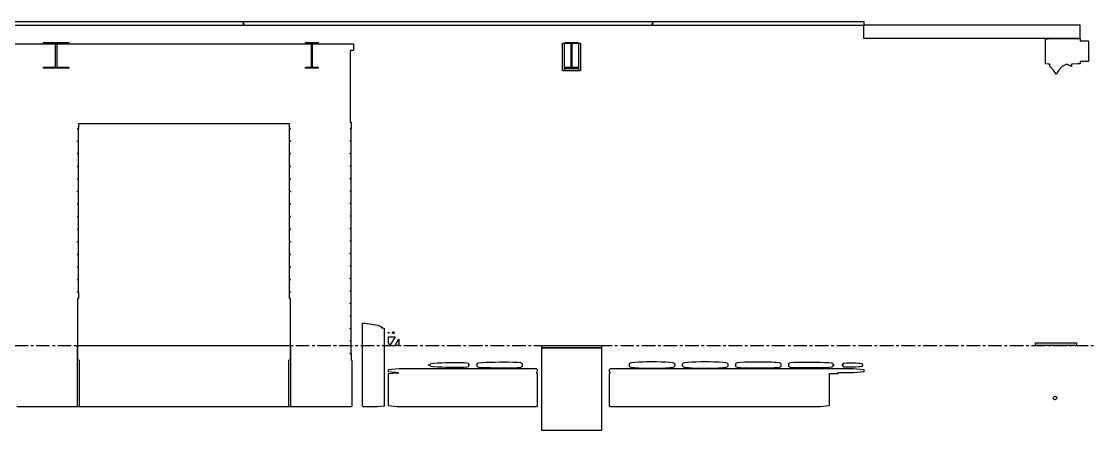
# Model space of a CAD drawing. Header units: millimetres. Extents: x -2320 to 44593, y -183000 to 30400.
# Drawn here: x 12026 to 24556, y -113000 to -108197 of the extents above; entities that cross this region are included whole.
import ezdxf

# ---------------------------------------------------------------- set-up
doc = ezdxf.new("R2010")
doc.units = ezdxf.units.MM
doc.header["$LTSCALE"] = 50
doc.linetypes.add('CENTER', pattern=[5.08, 3.175, -0.635, 0.635, -0.635])
doc.layers.add('A-SECT', color=7, linetype='Continuous')
doc.layers.add('S-GRID', color=8, linetype='CENTER')

msp = doc.modelspace()

# ---------------------------------------------------------------- linework, layer by layer
at = {"layer": 'A-SECT'}
for points in [[(14635.3, -108197.2), (14635.3, -108247.2), (11357.3, -108247.3), (11357.3, -108197.2)], [(19435.3, -108197.3), (19435.3, -108247.3), (14635.3, -108247.2), (14635.3, -108197.2)], [(21916.7, -108197.3), (21916.7, -108247.3), (19435.3, -108247.3), (19435.3, -108197.3)], [(24453.2, -108237.2), (24453.2, -108397.2), (21916.9, -108397.2), (21916.9, -108237.2)], [(12428.2, -108457.9), (12285.3, -108457.9), (12285.3, -108447.2), (12585.3, -108447.2), (12585.3, -108457.9), (12442.4, -108457.9), (12442.4, -108736.5), (12585.3, -108736.5), (12585.3, -108747.2), (12285.3, -108747.2), (12285.3, -108736.5), (12428.2, -108736.5)], [(15431.7, -108457.9), (15360.3, -108457.9), (15360.3, -108447.2), (15510.3, -108447.2), (15510.3, -108457.9), (15438.9, -108457.9), (15438.9, -108736.5), (15510.3, -108736.5), (15510.3, -108747.2), (15360.3, -108747.2), (15360.3, -108736.5), (15431.7, -108736.5)], [(18380.3, -108777.3), (18380.3, -108452.3), (18400.3, -108452.3), (18400.3, -108777.3)], [(18481.8, -108457.9), (18410.3, -108457.9), (18410.3, -108447.2), (18560.3, -108447.2), (18560.3, -108457.9), (18488.8, -108457.9), (18488.8, -108736.5), (18560.3, -108736.5), (18560.3, -108747.2), (18410.3, -108747.2), (18410.3, -108736.5), (18481.8, -108736.5)], [(18570.3, -108777.3), (18570.3, -108452.3), (18590.3, -108452.3), (18590.3, -108777.3)], [(24144.4, -108768.5), (24104.2, -108728.6), (24099, -108725.8), (24099, -108698.6), (24078.6, -108698.7), (24048, -108695.8), (24048, -108403.8), (24078.6, -108400.7), (24425.2, -108399.5), (24455.8, -108402.4), (24455.8, -108427.4), (24553.5, -108427.1), (24553.5, -108667.1), (24455.8, -108667.4), (24455.8, -108694.4), (24425.2, -108697.5), (24353.8, -108697.7), (24353.8, -108726.9), (24300.2, -108698), (24244.9, -108728.2), (24204.7, -108768.3), (24174.6, -108818.4)], [(18565.3, -108777.3), (18405.3, -108777.3), (18405.3, -108749.2), (18565.3, -108749.2)], [(16285.7, -112712), (16204.2, -112720), (16039.7, -112720), (16031.6, -112712), (16031.6, -111838.1), (16031.6, -111796), (16031.6, -111737.9), (16062.3, -111739.9), (16212.6, -111762), (16265.4, -111788), (16255.2, -111793), (16285.7, -111796)], [(16340.5, -111857), (16340.1, -111857.3), (16336.7, -111857), (16336.7, -111843), (16340.1, -111842.7), (16340.5, -111843)], [(16386.4, -111860), (16383.3, -111857), (16383.3, -111843), (16386.4, -111840), (16400.4, -111840), (16403.4, -111843), (16403.4, -111857), (16400.4, -111860)], [(15185.3, -112000), (15185.3, -112720), (12685.3, -112720), (12685.3, -112000)], [(16413.9, -111900), (16353.6, -112000), (16336.7, -111971.9), (16336.7, -111900)], [(16413.9, -112000), (16459, -111925.2), (16459, -112000)], [(18135.3, -112030), (18135.3, -112000), (18835.3, -112000), (18835.3, -112030)], [(23930.8, -112000), (23930.8, -111970), (23936.4, -111970), (23941.9, -111970), (24401.2, -111970), (24406.8, -111970), (24412.5, -111970), (24412.5, -112000), (24406.8, -112000), (24401.2, -112000), (23941.9, -112000), (23936.4, -112000)], [(18135.3, -113000), (18135.3, -112030), (18835.3, -112030), (18835.3, -113000)], [(17276.3, -112241.5), (17275.1, -112247.3), (17271.4, -112252.8), (17256.7, -112257), (17223.3, -112259.4), (17173.8, -112260.2), (17121.5, -112260), (17069.2, -112259.4), (17016.8, -112258.7), (17009.4, -112258.6), (16964.5, -112257), (16911.9, -112255), (16859.3, -112253.1), (16855.6, -112253), (16833.4, -112247.3), (16827.6, -112241.5), (16824.1, -112235.8), (16823.6, -112233.2), (16802.7, -112231.2), (16814.6, -112226.8), (16823.6, -112226.6), (16824.1, -112224.2), (16827.6, -112218.5), (16833.4, -112212.7), (16855.6, -112207), (16859.3, -112206.9), (16911.9, -112205), (16964.5, -112203), (17009.4, -112201.4), (17016.8, -112201.3), (17069.2, -112200.6), (17121.5, -112200), (17173.8, -112199.8), (17223.3, -112200.6), (17256.7, -112203), (17271.4, -112207.2), (17275.1, -112212.7), (17276.3, -112218.5), (17277, -112224.2), (17277.1, -112225.7), (17277.1, -112225.7), (17281.5, -112226.8), (17282.6, -112231.2), (17279.4, -112234.3), (17277.1, -112233.7), (17277, -112235.8)], [(17905, -112231.7), (17904.9, -112235.8), (17904.4, -112241.5), (17903.6, -112247.3), (17900.3, -112253), (17884.1, -112258.2), (17849.6, -112262.3), (17846.7, -112262.6), (17796.6, -112265.3), (17744.4, -112266.3), (17692.1, -112266.2), (17639.9, -112265.9), (17587.6, -112265.4), (17535.3, -112264.7), (17483.1, -112263.3), (17433.2, -112261), (17397, -112257.6), (17381.4, -112252.9), (17378.2, -112247.3), (17377.4, -112241.5), (17376.8, -112235.8), (17376.8, -112233.6), (17375.2, -112233.2), (17374.1, -112228.8), (17376.8, -112226.2), (17376.8, -112224.2), (17377.4, -112218.5), (17378.2, -112212.7), (17381.4, -112207.1), (17397, -112202.4), (17433.2, -112199), (17483.1, -112196.7), (17535.3, -112195.3), (17587.6, -112194.6), (17639.9, -112194.1), (17692.1, -112193.8), (17744.4, -112193.7), (17796.6, -112194.7), (17846.7, -112197.4), (17849.6, -112197.7), (17884.1, -112201.8), (17900.3, -112207), (17903.6, -112212.7), (17904.4, -112218.5), (17904.9, -112224.2), (17905.1, -112229.1), (17905.6, -112231.2)], [(19695.6, -112241.5), (19694.8, -112247.3), (19691.5, -112253), (19675.3, -112258.6), (19637.9, -112263.7), (19587.8, -112267.5), (19535.6, -112269.3), (19483.3, -112269.8), (19431.1, -112269.9), (19378.8, -112269.8), (19355.9, -112269.6), (19326.5, -112269.3), (19274.3, -112267.5), (19224.2, -112263.7), (19186.8, -112258.6), (19170.6, -112253), (19167.3, -112247.3), (19166.5, -112241.5), (19166, -112235.8), (19165.8, -112230.9), (19165.3, -112228.8), (19165.9, -112228.3), (19166, -112224.2), (19166.5, -112218.5), (19167.3, -112212.7), (19170.6, -112207), (19186.8, -112201.4), (19224.2, -112196.3), (19274.3, -112192.5), (19326.5, -112190.7), (19355.9, -112190.4), (19378.8, -112190.2), (19431.1, -112190.1), (19483.3, -112190.2), (19535.6, -112190.7), (19587.8, -112192.5), (19637.9, -112196.3), (19675.3, -112201.4), (19691.5, -112207), (19694.8, -112212.7), (19695.6, -112218.5), (19696.1, -112224.2), (19696.3, -112229.1), (19696.8, -112231.2), (19696.2, -112231.7), (19696.1, -112235.8)], [(20319.1, -112235.8), (20318.6, -112241.5), (20317.8, -112247.3), (20314.5, -112253), (20298.3, -112258.5), (20260.9, -112263.5), (20210.8, -112267.2), (20158.6, -112268.9), (20106.3, -112269.5), (20054.1, -112269.6), (20001.8, -112269.6), (19949.6, -112269.1), (19897.3, -112267.4), (19858, -112264.5), (19847.2, -112263.7), (19809.8, -112258.6), (19793.6, -112253), (19790.3, -112247.3), (19789.5, -112241.5), (19789, -112235.8), (19788.8, -112230.9), (19788.3, -112228.8), (19788.9, -112228.3), (19789, -112224.2), (19789.5, -112218.5), (19790.3, -112212.7), (19793.6, -112207), (19809.8, -112201.4), (19847.2, -112196.3), (19858, -112195.5), (19897.3, -112192.6), (19949.6, -112190.9), (20001.8, -112190.4), (20054.1, -112190.4), (20106.3, -112190.5), (20158.6, -112191.1), (20210.8, -112192.8), (20260.9, -112196.5), (20298.3, -112201.5), (20314.5, -112207), (20317.8, -112212.7), (20318.6, -112218.5), (20319.1, -112224.2), (20319.3, -112229.1), (20319.8, -112231.2), (20319.2, -112231.7)], [(20411.9, -112228.3), (20412, -112224.2), (20412.5, -112218.5), (20413.3, -112212.7), (20416.6, -112207), (20432.8, -112201.5), (20470.2, -112196.7), (20520.3, -112193.4), (20572.6, -112192), (20624.8, -112191.7), (20677.1, -112191.8), (20729.3, -112192.1), (20781.6, -112192.7), (20833.8, -112194.3), (20862, -112196.1), (20883.9, -112197.5), (20921.2, -112201.9), (20937.2, -112207), (20940.5, -112212.7), (20941.3, -112218.5), (20941.8, -112224.2), (20941.9, -112227.7), (20942.8, -112231.2), (20941.9, -112232), (20941.8, -112235.8), (20941.3, -112241.5), (20940.5, -112247.3), (20937.2, -112253), (20921.2, -112258.1), (20883.9, -112262.5), (20862, -112263.9), (20833.8, -112265.7), (20781.6, -112267.3), (20729.3, -112267.9), (20677.1, -112268.2), (20624.8, -112268.3), (20572.6, -112268), (20520.3, -112266.6), (20470.2, -112263.3), (20432.8, -112258.5), (20416.6, -112253), (20413.3, -112247.3), (20412.5, -112241.5), (20412, -112235.8), (20411.8, -112230.9), (20411.3, -112228.8)], [(21035.7, -112224.2), (21036.2, -112218.5), (21037.1, -112212.7), (21040.4, -112207.1), (21056.4, -112202.1), (21093.3, -112198.3), (21143.3, -112196.1), (21195.5, -112195.5), (21247.8, -112195.6), (21300.1, -112195.9), (21343.5, -112196.3), (21352.3, -112196.5), (21404.6, -112197.4), (21456.9, -112198.8), (21506.4, -112200.8), (21537.9, -112203.3), (21549.9, -112207.2), (21553.4, -112212.7), (21554.4, -112218.5), (21555, -112224.2), (21555.3, -112230), (21555, -112235.8), (21554.4, -112241.5), (21553.4, -112247.3), (21549.9, -112252.8), (21537.9, -112256.7), (21506.4, -112259.2), (21456.9, -112261.2), (21404.6, -112262.6), (21352.3, -112263.5), (21343.5, -112263.7), (21300.1, -112264.1), (21247.8, -112264.4), (21195.5, -112264.5), (21143.3, -112263.9), (21093.3, -112261.7), (21056.4, -112257.9), (21040.4, -112252.9), (21037.1, -112247.3), (21036.2, -112241.5), (21035.7, -112235.8), (21035.6, -112233.3), (21035.4, -112233.2), (21034.3, -112228.8), (21035.6, -112227.6)], [(21557.2, -112233.2), (21556.1, -112228.8), (21559.3, -112225.6), (21563.7, -112226.8), (21564.8, -112231.2), (21561.6, -112234.4)], [(21664.7, -112225.6), (21670.2, -112227.1), (21671.2, -112231.6), (21666.7, -112234.4), (21661.8, -112233.1), (21661.8, -112227.4)], [(21870.5, -112250.7), (21858, -112253), (21818.1, -112254.4), (21765.8, -112256.1), (21716.7, -112256.7), (21681, -112253.5), (21678.6, -112252.7), (21675, -112247.3), (21673.8, -112241.5), (21673.1, -112235.8), (21672.9, -112230), (21673.1, -112224.2), (21673.8, -112218.5), (21675, -112212.7), (21678.6, -112207.3), (21681, -112206.5), (21716.7, -112203.3), (21765.8, -112203.9), (21818.1, -112205.6), (21858, -112207), (21870.5, -112209.3), (21889.4, -112212.7), (21897.4, -112218.5), (21902.2, -112224.2), (21903.3, -112228.2), (21909.5, -112228.8), (21903.5, -112231), (21902.2, -112235.8), (21897.4, -112241.5), (21889.4, -112247.3)], [(18072.4, -112720), (16438.6, -112720), (16336.7, -112710), (16336.7, -112330), (16438.6, -112320), (16459, -112320), (16336.7, -112308), (16336.7, -112282), (16459, -112270), (18070.4, -112270), (18082.4, -112282), (18082.4, -112308), (18070.4, -112320), (18072.4, -112320), (18082.4, -112330), (18082.4, -112710)], [(21407, -112720), (18940, -112720), (18929.9, -112710), (18929.9, -112330), (18940, -112320), (18942, -112320), (18929.9, -112308), (18929.9, -112282), (18942, -112270), (21794.5, -112270), (21916.8, -112282), (21916.8, -112308), (21794.5, -112320), (21610.9, -112320), (21610.9, -112335), (21509, -112335), (21509, -112710)], [(24180.7, -112616.7), (24175, -112631.5), (24160.9, -112638.1), (24146.6, -112632.6), (24140.5, -112618.3), (24146.2, -112603.5), (24160.3, -112596.9), (24174.6, -112602.3)]]:
    msp.add_lwpolyline(points, close=True, dxfattribs=at)
msp.add_lwpolyline([(11951.3, -108460), (15919.3, -108460), (15925.3, -108466), (15925.3, -108534), (15919.3, -108540), (15885.3, -108540), (15885.3, -109380), (15885.3, -109381), (15886.3, -109380), (15896.3, -109380), (15897.3, -109381), (15897.3, -109454), (15896.3, -109455), (15886.3, -109455), (15885.3, -109454), (15885.3, -109457.5), (15886.3, -109456.5), (15894.3, -109456.5), (15895.3, -109457.5), (15895.3, -109599.2), (15894.3, -109600.2), (15886.3, -109600.2), (15885.3, -109599.2), (15885.3, -109604.2), (15886.3, -109603.2), (15894.3, -109603.2), (15895.3, -109604.2), (15895.3, -109745.8), (15894.3, -109746.8), (15886.3, -109746.8), (15885.3, -109745.8), (15885.3, -109750.8), (15886.3, -109749.8), (15894.3, -109749.8), (15895.3, -109750.8), (15895.3, -109892.5), (15894.3, -109893.5), (15886.3, -109893.5), (15885.3, -109892.5), (15885.3, -109897.5), (15886.3, -109896.5), (15894.3, -109896.5), (15895.3, -109897.5), (15895.3, -110039.2), (15894.3, -110040.2), (15886.3, -110040.2), (15885.3, -110039.2), (15885.3, -110044.2), (15886.3, -110043.2), (15894.3, -110043.2), (15895.3, -110044.2), (15895.3, -110185.8), (15894.3, -110186.8), (15886.3, -110186.8), (15885.3, -110185.8), (15885.3, -110190.8), (15886.3, -110189.8), (15894.3, -110189.8), (15895.3, -110190.8), (15895.3, -110332.5), (15894.3, -110333.5), (15886.3, -110333.5), (15885.3, -110332.5), (15885.3, -110337.5), (15886.3, -110336.5), (15894.3, -110336.5), (15895.3, -110337.5), (15895.3, -110479.2), (15894.3, -110480.2), (15886.3, -110480.2), (15885.3, -110479.2), (15885.3, -110484.2), (15886.3, -110483.2), (15894.3, -110483.2), (15895.3, -110484.2), (15895.3, -110625.8), (15894.3, -110626.8), (15886.3, -110626.8), (15885.3, -110625.8), (15885.3, -110630.8), (15886.3, -110629.8), (15894.3, -110629.8), (15895.3, -110630.8), (15895.3, -110772.5), (15894.3, -110773.5), (15886.3, -110773.5), (15885.3, -110772.5), (15885.3, -110777.5), (15886.3, -110776.5), (15894.3, -110776.5), (15895.3, -110777.5), (15895.3, -110919.2), (15894.3, -110920.2), (15886.3, -110920.2), (15885.3, -110919.2), (15885.3, -110924.2), (15886.3, -110923.2), (15894.3, -110923.2), (15895.3, -110924.2), (15895.3, -111065.8), (15894.3, -111066.8), (15886.3, -111066.8), (15885.3, -111065.8), (15885.3, -111070.8), (15886.3, -111069.8), (15894.3, -111069.8), (15895.3, -111070.8), (15895.3, -111212.5), (15894.3, -111213.5), (15886.3, -111213.5), (15885.3, -111212.5), (15885.3, -111217.5), (15886.3, -111216.5), (15894.3, -111216.5), (15895.3, -111217.5), (15895.3, -111359.2), (15894.3, -111360.2), (15886.3, -111360.2), (15885.3, -111359.2), (15885.3, -111364.2), (15886.3, -111363.2), (15894.3, -111363.2), (15895.3, -111364.2), (15895.3, -111505.8), (15894.3, -111506.8), (15886.3, -111506.8), (15885.3, -111505.8), (15885.3, -111510.8), (15886.3, -111509.8), (15894.3, -111509.8), (15895.3, -111510.8), (15895.3, -111652.5), (15894.3, -111653.5), (15886.3, -111653.5), (15885.3, -111652.5), (15885.3, -111657.5), (15886.3, -111656.5), (15894.3, -111656.5), (15895.3, -111657.5), (15895.3, -111799.2), (15894.3, -111800.2), (15886.3, -111800.2), (15885.3, -111799.2), (15885.3, -111804.2), (15886.3, -111803.2), (15894.3, -111803.2), (15895.3, -111804.2), (15895.3, -111945.8), (15894.3, -111946.8), (15886.3, -111946.8), (15885.3, -111945.8), (15885.3, -111950.8), (15886.3, -111949.8), (15894.3, -111949.8), (15895.3, -111950.8), (15895.3, -112092.5), (15894.3, -112093.5), (15886.3, -112093.5), (15885.3, -112092.5), (15885.3, -112096), (15886.3, -112095), (15896.3, -112095), (15897.3, -112096), (15897.3, -112169), (15896.3, -112170), (15897.3, -112170), (15905.3, -112178), (15905.3, -112712), (15897.3, -112720), (15173.3, -112720), (15165.3, -112712), (15165.3, -112178), (15173.3, -112170), (15185.3, -112170), (15185.3, -111449), (15184.3, -111450), (15174.3, -111450), (15173.3, -111449), (15173.3, -111376), (15174.3, -111375), (15184.3, -111375), (15185.3, -111376), (15185.3, -111372.5), (15184.3, -111373.5), (15176.3, -111373.5), (15175.3, -111372.5), (15175.3, -111229.8), (15176.3, -111228.8), (15184.3, -111228.8), (15185.3, -111229.8), (15185.3, -111224.8), (15184.3, -111225.8), (15176.3, -111225.8), (15175.3, -111224.8), (15175.3, -111082.1), (15176.3, -111081.1), (15184.3, -111081.1), (15185.3, -111082.1), (15185.3, -111077.1), (15184.3, -111078.1), (15176.3, -111078.1), (15175.3, -111077.1), (15175.3, -110934.4), (15176.3, -110933.4), (15184.3, -110933.4), (15185.3, -110934.4), (15185.3, -110929.4), (15184.3, -110930.4), (15176.3, -110930.4), (15175.3, -110929.4), (15175.3, -110786.7), (15176.3, -110785.7), (15184.3, -110785.7), (15185.3, -110786.7), (15185.3, -110781.7), (15184.3, -110782.7), (15176.3, -110782.7), (15175.3, -110781.7), (15175.3, -110639), (15176.3, -110638), (15184.3, -110638), (15185.3, -110639), (15185.3, -110634), (15184.3, -110635), (15176.3, -110635), (15175.3, -110634), (15175.3, -110491.3), (15176.3, -110490.3), (15184.3, -110490.3), (15185.3, -110491.3), (15185.3, -110486.3), (15184.3, -110487.3), (15176.3, -110487.3), (15175.3, -110486.3), (15175.3, -110343.7), (15176.3, -110342.7), (15184.3, -110342.7), (15185.3, -110343.7), (15185.3, -110338.7), (15184.3, -110339.7), (15176.3, -110339.7), (15175.3, -110338.7), (15175.3, -110196), (15176.3, -110195), (15184.3, -110195), (15185.3, -110196), (15185.3, -110191), (15184.3, -110192), (15176.3, -110192), (15175.3, -110191), (15175.3, -110048.3), (15176.3, -110047.3), (15184.3, -110047.3), (15185.3, -110048.3), (15185.3, -110043.3), (15184.3, -110044.3), (15176.3, -110044.3), (15175.3, -110043.3), (15175.3, -109900.6), (15176.3, -109899.6), (15184.3, -109899.6), (15185.3, -109900.6), (15185.3, -109895.6), (15184.3, -109896.6), (15176.3, -109896.6), (15175.3, -109895.6), (15175.3, -109752.9), (15176.3, -109751.9), (15184.3, -109751.9), (15185.3, -109752.9), (15185.3, -109747.9), (15184.3, -109748.9), (15176.3, -109748.9), (15175.3, -109747.9), (15175.3, -109605.2), (15176.3, -109604.2), (15184.3, -109604.2), (15185.3, -109605.2), (15185.3, -109600.2), (15184.3, -109601.2), (15176.3, -109601.2), (15175.3, -109600.2), (15175.3, -109457.5), (15176.3, -109456.5), (15184.3, -109456.5), (15185.3, -109457.5), (15185.3, -109454), (15184.3, -109455), (15174.3, -109455), (15173.3, -109454), (15173.3, -109400), (12697.3, -109400), (12697.3, -109454), (12696.3, -109455), (12686.3, -109455), (12685.3, -109454), (12685.3, -109457.5), (12686.3, -109456.5), (12694.3, -109456.5), (12695.3, -109457.5), (12695.3, -109600.2), (12694.3, -109601.2), (12686.3, -109601.2), (12685.3, -109600.2), (12685.3, -109605.2), (12686.3, -109604.2), (12694.3, -109604.2), (12695.3, -109605.2), (12695.3, -109747.9), (12694.3, -109748.9), (12686.3, -109748.9), (12685.3, -109747.9), (12685.3, -109752.9), (12686.3, -109751.9), (12694.3, -109751.9), (12695.3, -109752.9), (12695.3, -109895.6), (12694.3, -109896.6), (12686.3, -109896.6), (12685.3, -109895.6), (12685.3, -109900.6), (12686.3, -109899.6), (12694.3, -109899.6), (12695.3, -109900.6), (12695.3, -110043.3), (12694.3, -110044.3), (12686.3, -110044.3), (12685.3, -110043.3), (12685.3, -110048.3), (12686.3, -110047.3), (12694.3, -110047.3), (12695.3, -110048.3), (12695.3, -110191), (12694.3, -110192), (12686.3, -110192), (12685.3, -110191), (12685.3, -110196), (12686.3, -110195), (12694.3, -110195), (12695.3, -110196), (12695.3, -110338.7), (12694.3, -110339.7), (12686.3, -110339.7), (12685.3, -110338.7), (12685.3, -110343.7), (12686.3, -110342.7), (12694.3, -110342.7), (12695.3, -110343.7), (12695.3, -110486.3), (12694.3, -110487.3), (12686.3, -110487.3), (12685.3, -110486.3), (12685.3, -110491.3), (12686.3, -110490.3), (12694.3, -110490.3), (12695.3, -110491.3), (12695.3, -110634), (12694.3, -110635), (12686.3, -110635), (12685.3, -110634), (12685.3, -110639), (12686.3, -110638), (12694.3, -110638), (12695.3, -110639), (12695.3, -110781.7), (12694.3, -110782.7), (12686.3, -110782.7), (12685.3, -110781.7), (12685.3, -110786.7), (12686.3, -110785.7), (12694.3, -110785.7), (12695.3, -110786.7), (12695.3, -110929.4), (12694.3, -110930.4), (12686.3, -110930.4), (12685.3, -110929.4), (12685.3, -110934.4), (12686.3, -110933.4), (12694.3, -110933.4), (12695.3, -110934.4), (12695.3, -111077.1), (12694.3, -111078.1), (12686.3, -111078.1), (12685.3, -111077.1), (12685.3, -111082.1), (12686.3, -111081.1), (12694.3, -111081.1), (12695.3, -111082.1), (12695.3, -111224.8), (12694.3, -111225.8), (12686.3, -111225.8), (12685.3, -111224.8), (12685.3, -111229.8), (12686.3, -111228.8), (12694.3, -111228.8), (12695.3, -111229.8), (12695.3, -111372.5), (12694.3, -111373.5), (12686.3, -111373.5), (12685.3, -111372.5), (12685.3, -111376), (12686.3, -111375), (12696.3, -111375), (12697.3, -111376), (12697.3, -111449), (12696.3, -111450), (12686.3, -111450), (12685.3, -111449), (12685.3, -112170), (12697.3, -112170), (12705.3, -112178), (12705.3, -112712), (12697.3, -112720), (11973.3, -112720)], dxfattribs=at)
at = {"layer": 'S-GRID'}
msp.add_line((-500, -112000), (28159.9, -112000), dxfattribs=at)

doc.saveas('drawing.dxf')
